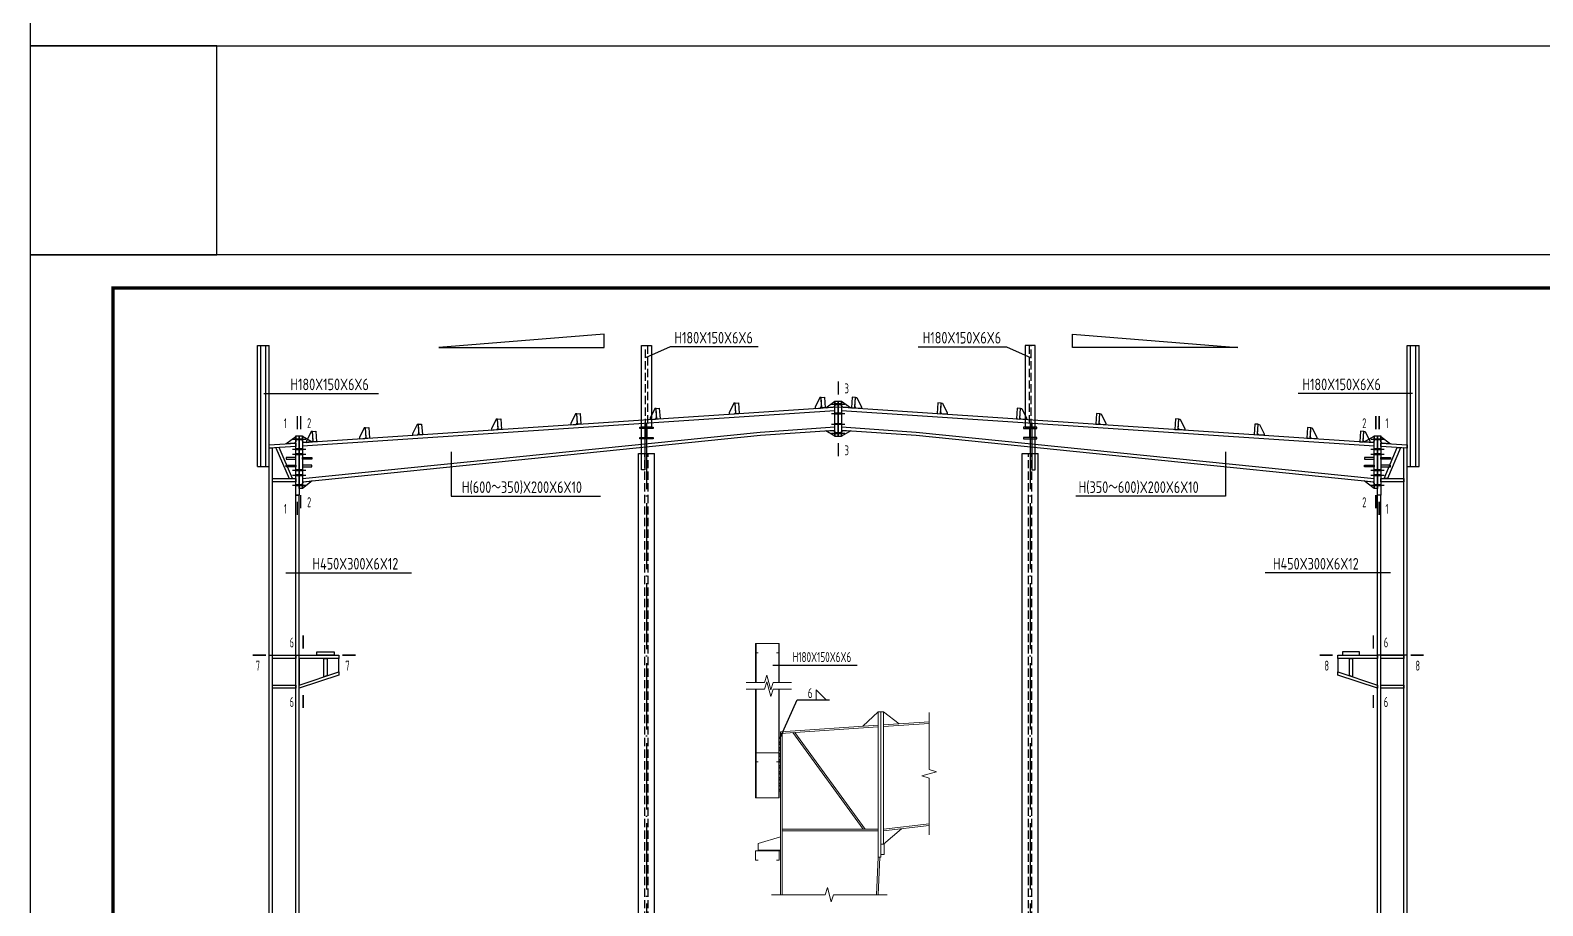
# Model space of a CAD drawing. Extents: x 9834882 to 10005569, y 1691670 to 2510806.
# Drawn here: x 9894119 to 9939842, y 1713992 to 1740457 of the extents above; entities that cross this region are included whole.
import ezdxf

# ---------------------------------------------------------------- set-up
doc = ezdxf.new("R2010")
doc.units = 0
doc.header["$LTSCALE"] = 1000
doc.header["$MEASUREMENT"] = 0
doc.linetypes.add('DASH', pattern=[0.35, 0.25, -0.1])
doc.linetypes.add('DOTE', pattern=[2.42, 2, -0.2, 0.02, -0.2])
doc.layers.get('0').update_dxf_attribs({"linetype": 'CONTINUOUS'})
for name, color, linetype in [('10', 7, 'CONTINUOUS'), ('114', 2, 'CONTINUOUS'), ('12', 142, 'CONTINUOUS'), ('14', 142, 'CONTINUOUS'), ('DOTE', 8, 'DOTE'), ('PUB_TITLE', 4, 'CONTINUOUS'), ('TEXT', 7, 'CONTINUOUS'), ('THIN', 7, 'CONTINUOUS'), ('WELD', 7, 'CONTINUOUS'), ('柱子', 142, 'CONTINUOUS'), ('标注文字', 3, 'CONTINUOUS'), ('钢结构', 3, 'CONTINUOUS')]:
    doc.layers.add(name, color=color, linetype=linetype)
doc.styles.get("Standard").update_dxf_attribs({"font": 'atssdeng.shx', "bigfont": 'atssdchn.shx'})
doc.styles.add('TSSD_Label', font='Tssdeng.shx', dxfattribs={"width": 0.7, "bigfont": 'hztxt.shx'})
doc.styles.add('TSSD_REIN', font='atssdeng.shx', dxfattribs={"width": 0.7, "bigfont": 'atssdchn.shx'})
doc.dimstyles.new('TSSD_LEADER_STYLE_200.0', dxfattribs={"dimtxt": 0.18, "dimasz": 200, "dimexe": 0.18, "dimexo": 0.0625, "dimgap": 0.09, "dimtad": 0, "dimtih": 1, "dimtoh": 1, "dimdec": 4, "dimzin": 0, "dimdsep": 46, "dimtxsty": 'Standard', "dimcen": 0.09, "dimadec": 0, "dimazin": 0, "dimtfac": 1, "dimtdec": 4, "dimtofl": 0, "dimtmove": 0, "dimatfit": 3, "dimfxl": 1, "dimtolj": 1, "dimtzin": 0, "dimarcsym": 0})

# ---------------------------------------------------------------- blocks, each defined once
blk = doc.blocks.new('A$C751245C4')
at = {"layer": '钢结构', "lineweight": 15}
for p, q in [((190, 176), (20, 126)), ((20, 76), (20, 126)), ((190, 76), (190, 176)), ((20, 76), (190, 76)), ((20, 70), (20, 76)), ((20, 70), (190, 70)), ((190, 70), (190, 76))]:
    blk.add_line(p, q, dxfattribs=at)
blk.add_lwpolyline([(20, 0), (3, 0, -0.414214), (0, 3), (0, 67, -0.414214), (3, 70), (177, 70, -0.414214), (180, 67), (180, 3, -0.414214), (177, 0), (160, 0)], format="xyb", dxfattribs=at)
blk = doc.blocks.new('_WELD004')
at = {"color": 0, "linetype": 'ByBlock', "lineweight": 15}
for p, q in [((0, 1), (1, 0)), ((0, 0), (0, 1))]:
    blk.add_line(p, q, dxfattribs=at)

msp = doc.modelspace()

# ---------------------------------------------------------------- hatches: boundary and pattern name
at = {"layer": '钢结构', "lineweight": 15}
h = msp.add_hatch(dxfattribs=at)
h.set_pattern_fill('STEEL', color=256, scale=40, style=0)
h.set_pattern_definition([(45, (6828418.23, 1121636.13), (-89.802561, 89.802561), []), (45, (6828418.23, 1121699.63), (-89.802561, 89.802561), [])])
h.paths.add_polyline_path([(9916762.6, 1717450.9), (9916802.6, 1717450.9), (9916802.6, 1719050.9), (9916762.6, 1719050.9)])

# ---------------------------------------------------------------- linework, layer by layer
at = {"layer": '10', "color": 6, "elevation": -193.1}
for points in [[(9906466, 1730869.1), (9911466, 1730869.1), (9911466, 1731269.1)], [(9930623.7, 1730869.1), (9925623.7, 1730869.1), (9925623.7, 1731269.1)]]:
    msp.add_lwpolyline(points, close=True, dxfattribs=at)
at = {"layer": '10', "const_width": 45}
for points in [[(9918544.8, 1729845.8), (9918544.8, 1729445.8)], [(9902194.9, 1728793.2), (9902194.9, 1728393.2)], [(9902294.9, 1728793.2), (9902294.9, 1728393.2)], [(9934794.9, 1728793.2), (9934794.9, 1728393.2)], [(9934894.9, 1728793.2), (9934894.9, 1728393.2)], [(9918544.8, 1727575.8), (9918544.8, 1727975.8)], [(9902194.9, 1725805), (9902194.9, 1726205)], [(9902294.9, 1726005), (9902294.9, 1726405)], [(9934794.9, 1726005), (9934794.9, 1726405)], [(9934894.9, 1725805), (9934894.9, 1726205)], [(9902367.6, 1722164.6), (9902367.6, 1721764.6)], [(9934722.3, 1722164.6), (9934722.3, 1721764.6)], [(9900844.9, 1721564.6), (9901244.9, 1721564.6)], [(9903952.2, 1721564.6), (9903552.2, 1721564.6)], [(9933093.4, 1721564.6), (9933493.4, 1721564.6)], [(9936244.9, 1721564.6), (9935844.9, 1721564.6)], [(9902367.6, 1719964.6), (9902367.6, 1720364.6)], [(9934722.3, 1719964.6), (9934722.3, 1720364.6)]]:
    msp.add_lwpolyline(points, dxfattribs=at)
at = {"layer": '114'}
for p, q in [((9918344.8, 1729155.8), (9918744.8, 1729155.8)), ((9918344.8, 1728875.6), (9918744.8, 1728875.6)), ((9918344.8, 1728554.5), (9918744.8, 1728554.5)), ((9902044.9, 1728091.2), (9902444.9, 1728091.2)), ((9918344.8, 1728274.2), (9918744.8, 1728274.2)), ((9934644.9, 1728091.2), (9935044.9, 1728091.2)), ((9902044.9, 1727791), (9902444.9, 1727791)), ((9902044.9, 1727641), (9902444.9, 1727641)), ((9934644.9, 1727791), (9935044.9, 1727791)), ((9934644.9, 1727641), (9935044.9, 1727641)), ((9902044.9, 1727155.5), (9902444.9, 1727155.5)), ((9902044.9, 1727005.5), (9902444.9, 1727005.5)), ((9934644.9, 1727155.5), (9935044.9, 1727155.5)), ((9934644.9, 1727005.5), (9935044.9, 1727005.5)), ((9902044.9, 1726705), (9902444.9, 1726705)), ((9934644.9, 1726705), (9935044.9, 1726705))]:
    msp.add_line(p, q, dxfattribs=at)
at = {"layer": '114', "color": 1, "const_width": 70}
for points in [[(9918444.8, 1729155.8), (9918644.8, 1729155.8)], [(9918444.8, 1728875.6), (9918644.8, 1728875.6)], [(9918444.8, 1728554.5), (9918644.8, 1728554.5)], [(9902144.9, 1728091.2), (9902344.9, 1728091.2)], [(9918444.8, 1728274.2), (9918644.8, 1728274.2)], [(9934744.9, 1728091.2), (9934944.9, 1728091.2)], [(9902144.9, 1727791), (9902344.9, 1727791)], [(9902144.9, 1727641), (9902344.9, 1727641)], [(9934744.9, 1727791), (9934944.9, 1727791)], [(9934744.9, 1727641), (9934944.9, 1727641)], [(9902144.9, 1727155.5), (9902344.9, 1727155.5)], [(9902144.9, 1727005.5), (9902344.9, 1727005.5)], [(9934744.9, 1727155.5), (9934944.9, 1727155.5)], [(9934744.9, 1727005.5), (9934944.9, 1727005.5)], [(9902144.9, 1726705), (9902344.9, 1726705)], [(9934744.9, 1726705), (9934944.9, 1726705)]]:
    msp.add_lwpolyline(points, dxfattribs=at)
at = {"layer": '12'}
for points in [[(9917843.6, 1729065.9), (9917846.3, 1729026), (9918005.9, 1729036.6), (9918043.2, 1729079.2), (9918024.6, 1729358.6), (9917984.7, 1729355.9), (9917843.6, 1729065.9)], [(9918024.6, 1729358.6), (9918124.3, 1729365.2)], [(9918045.8, 1729039.3), (9918024.6, 1729358.6)], [(9918124.3, 1729365.2), (9918145.6, 1729045.9)], [(9918965.1, 1729365.2), (9918943.9, 1729045.9)], [(9919064.9, 1729358.6), (9918965.1, 1729365.2)], [(9919043.6, 1729039.3), (9919064.9, 1729358.6)], [(9919245.9, 1729065.9), (9919243.2, 1729026), (9919083.6, 1729036.6), (9919046.3, 1729079.2), (9919064.9, 1729358.6), (9919104.8, 1729355.9), (9919245.9, 1729065.9)], [(9910459.8, 1728572.3), (9910462.5, 1728532.4), (9910622.1, 1728543), (9910659.4, 1728585.6), (9910640.7, 1728865), (9910600.8, 1728862.3), (9910459.8, 1728572.3)], [(9910640.7, 1728865), (9910740.5, 1728871.6)], [(9910662, 1728545.7), (9910640.7, 1728865)], [(9910740.5, 1728871.6), (9910761.8, 1728552.3)], [(9912854.5, 1728731.9), (9912857.2, 1728692), (9913016.8, 1728702.7), (9913054, 1728745.3), (9913035.4, 1729024.6), (9912995.5, 1729022), (9912854.5, 1728731.9)], [(9913035.4, 1729024.6), (9913135.2, 1729031.3)], [(9913056.7, 1728705.3), (9913035.4, 1729024.6)], [(9913135.2, 1729031.3), (9913156.5, 1728712)], [(9915249.2, 1728891.6), (9915251.8, 1728851.7), (9915411.5, 1728862.3), (9915448.7, 1728904.9), (9915430.1, 1729184.3), (9915390.2, 1729181.6), (9915249.2, 1728891.6)], [(9915430.1, 1729184.3), (9915529.9, 1729190.9)], [(9915451.4, 1728865), (9915430.1, 1729184.3)], [(9915551.2, 1728871.6), (9915451.4, 1728865)], [(9915529.9, 1729190.9), (9915551.2, 1728871.6)], [(9918145.6, 1729045.9), (9918045.8, 1729039.3)], [(9918943.9, 1729045.9), (9919043.6, 1729039.3)], [(9921559.8, 1729190.9), (9921538.5, 1728871.6)], [(9921538.5, 1728871.6), (9921638.3, 1728865)], [(9921659.6, 1729184.3), (9921559.8, 1729190.9)], [(9921638.3, 1728865), (9921659.6, 1729184.3)], [(9921840.5, 1728891.6), (9921837.9, 1728851.7), (9921678.2, 1728862.3), (9921641, 1728904.9), (9921659.6, 1729184.3), (9921699.5, 1729181.6), (9921840.5, 1728891.6)], [(9923954.5, 1729031.3), (9923933.2, 1728712)], [(9924054.3, 1729024.6), (9923954.5, 1729031.3)], [(9924033, 1728705.3), (9924054.3, 1729024.6)], [(9924235.2, 1728731.9), (9924232.5, 1728692), (9924072.9, 1728702.7), (9924035.7, 1728745.3), (9924054.3, 1729024.6), (9924094.2, 1729022), (9924235.2, 1728731.9)], [(9926349.2, 1728871.6), (9926327.9, 1728552.3)], [(9926449, 1728865), (9926349.2, 1728871.6)], [(9926427.7, 1728545.7), (9926449, 1728865)], [(9926629.9, 1728572.3), (9926627.2, 1728532.4), (9926467.6, 1728543), (9926430.3, 1728585.6), (9926449, 1728865), (9926488.9, 1728862.3), (9926629.9, 1728572.3)], [(9902653.5, 1728332.5), (9902753.2, 1728339.2)], [(9902753.2, 1728339.2), (9902774.5, 1728019.9)], [(9904074, 1728146.6), (9904076.6, 1728106.7), (9904236.3, 1728117.3), (9904273.5, 1728159.9), (9904254.9, 1728439.3), (9904215, 1728436.6), (9904074, 1728146.6)], [(9904254.9, 1728439.3), (9904354.7, 1728445.9)], [(9904276.2, 1728120), (9904254.9, 1728439.3)], [(9904354.7, 1728445.9), (9904376, 1728126.6)], [(9905670.4, 1728253), (9905673.1, 1728213.1), (9905832.7, 1728223.7), (9905870, 1728266.3), (9905851.4, 1728545.7), (9905811.5, 1728543), (9905670.4, 1728253)], [(9905851.4, 1728545.7), (9905951.1, 1728552.3)], [(9905872.7, 1728226.4), (9905851.4, 1728545.7)], [(9905951.1, 1728552.3), (9905972.4, 1728233)], [(9908065.1, 1728412.6), (9908067.8, 1728372.7), (9908227.4, 1728383.4), (9908264.7, 1728425.9), (9908246.1, 1728705.3), (9908206.1, 1728702.7), (9908065.1, 1728412.6)], [(9908246.1, 1728705.3), (9908345.8, 1728712)], [(9908267.3, 1728386), (9908246.1, 1728705.3)], [(9908367.1, 1728392.7), (9908267.3, 1728386)], [(9908345.8, 1728712), (9908367.1, 1728392.7)], [(9910761.8, 1728552.3), (9910662, 1728545.7)], [(9913156.5, 1728712), (9913056.7, 1728705.3)], [(9923933.2, 1728712), (9924033, 1728705.3)], [(9926327.9, 1728552.3), (9926427.7, 1728545.7)], [(9928743.9, 1728712), (9928722.6, 1728392.7)], [(9928722.6, 1728392.7), (9928822.4, 1728386)], [(9928843.6, 1728705.3), (9928743.9, 1728712)], [(9928822.4, 1728386), (9928843.6, 1728705.3)], [(9929024.6, 1728412.6), (9929021.9, 1728372.7), (9928862.3, 1728383.4), (9928825, 1728425.9), (9928843.6, 1728705.3), (9928883.6, 1728702.7), (9929024.6, 1728412.6)], [(9931138.6, 1728552.3), (9931117.3, 1728233)], [(9931238.3, 1728545.7), (9931138.6, 1728552.3)], [(9931217, 1728226.4), (9931238.3, 1728545.7)], [(9931419.3, 1728253), (9931416.6, 1728213.1), (9931257, 1728223.7), (9931219.7, 1728266.3), (9931238.3, 1728545.7), (9931278.2, 1728543), (9931419.3, 1728253)], [(9932735, 1728445.9), (9932713.7, 1728126.6)], [(9932834.8, 1728439.3), (9932735, 1728445.9)], [(9932813.5, 1728120), (9932834.8, 1728439.3)], [(9933015.7, 1728146.6), (9933013.1, 1728106.7), (9932853.4, 1728117.3), (9932816.2, 1728159.9), (9932834.8, 1728439.3), (9932874.7, 1728436.6), (9933015.7, 1728146.6)], [(9934336.5, 1728339.1), (9934315.2, 1728019.9)], [(9934436.2, 1728332.5), (9934336.5, 1728339.1)], [(9902472.5, 1728039.8), (9902475.2, 1727999.9), (9902634.8, 1728010.6), (9902672.1, 1728053.1), (9902653.5, 1728332.5), (9902613.6, 1728329.8), (9902472.5, 1728039.8)], [(9902674.8, 1728013.2), (9902653.5, 1728332.5)], [(9902774.5, 1728019.9), (9902674.8, 1728013.2)], [(9904376, 1728126.6), (9904276.2, 1728120)], [(9905972.4, 1728233), (9905872.7, 1728226.4)], [(9931117.3, 1728233), (9931217, 1728226.4)], [(9932713.7, 1728126.6), (9932813.5, 1728120)], [(9934315.2, 1728019.9), (9934415, 1728013.2)], [(9934415, 1728013.2), (9934436.2, 1728332.5)], [(9934617.2, 1728039.8), (9934614.5, 1727999.9), (9934454.9, 1728010.5), (9934417.6, 1728053.1), (9934436.2, 1728332.5), (9934476.1, 1728329.8), (9934617.2, 1728039.8)]]:
    msp.add_lwpolyline(points, dxfattribs=at)
at = {"layer": '14'}
for points in [[(9918165.5, 1729047), (9918444.8, 1729245.8)], [(9918404.9, 1729063.1), (9918165.5, 1729047)], [(9918444.8, 1729105.8), (9918404.9, 1729063.1)], [(9918444.8, 1728175.8), (9918444.8, 1729245.8)], [(9918444.8, 1729245.8), (9918544.8, 1729245.8)], [(9918444.8, 1729245.8), (9918444.8, 1729105.8)], [(9918544.8, 1728175.8), (9918544.8, 1729245.8)], [(9918544.8, 1729245.8), (9918644.8, 1729245.8)], [(9918544.8, 1729245.8), (9918544.8, 1728175.8)], [(9918644.8, 1729245.8), (9918644.8, 1728175.8)], [(9918644.8, 1729105.8), (9918644.8, 1729245.8)], [(9918644.8, 1729245.8), (9918924.2, 1729047)], [(9918684.7, 1729063.1), (9918644.8, 1729105.8)], [(9918924.2, 1729047), (9918684.7, 1729063.1)], [(9918165.5, 1728345.5), (9918404.9, 1728361.6)], [(9918444.8, 1728184.2), (9918165.5, 1728345.5)], [(9918404.9, 1728361.6), (9918444.8, 1728324.2)], [(9918644.8, 1728324.3), (9918684.7, 1728361.6)], [(9918924.2, 1728345.5), (9918644.8, 1728184.3)], [(9918684.7, 1728361.6), (9918924.2, 1728345.5)], [(9901344.9, 1727924.5), (9902144.9, 1727977.9)], [(9901344.9, 1727824.3), (9901344.9, 1727924.5)], [(9902144.9, 1727877.7), (9901344.9, 1727824.3)], [(9901845.5, 1727957.9), (9902144.9, 1728177.9)], [(9902104.9, 1727975.2), (9901845.5, 1727957.9)], [(9902144.9, 1728017.9), (9902104.9, 1727975.2)], [(9902144.9, 1726405), (9902144.9, 1728193.2)], [(9902144.9, 1728193.2), (9902244.9, 1728193.2)], [(9902144.9, 1728177.9), (9902144.9, 1728017.9)], [(9902144.9, 1727977.9), (9902144.9, 1727877.7)], [(9902244.9, 1728193.2), (9902244.9, 1726405)], [(9902244.9, 1726605), (9902244.9, 1728193.2)], [(9902244.9, 1728193.2), (9902344.9, 1728193.2)], [(9902344.9, 1728193.2), (9902344.9, 1726605)], [(9902344.9, 1728031.2), (9902344.9, 1728191.2)], [(9902344.9, 1728191.2), (9902644.2, 1728011.2)], [(9902384.8, 1727993.9), (9902344.9, 1728031.2)], [(9902644.2, 1728011.2), (9902384.8, 1727993.9)], [(9918444.8, 1728324.2), (9918444.8, 1728184.2)], [(9918544.8, 1728175.8), (9918444.8, 1728175.8)], [(9918644.8, 1728175.8), (9918544.8, 1728175.8)], [(9918644.8, 1728184.3), (9918644.8, 1728324.3)], [(9934445.5, 1728011.2), (9934744.9, 1728191.2)], [(9934704.9, 1727993.9), (9934445.5, 1728011.2)], [(9934744.9, 1728031.2), (9934704.9, 1727993.9)], [(9934744.9, 1726605), (9934744.9, 1728193.2)], [(9934744.9, 1728193.2), (9934844.9, 1728193.2)], [(9934744.9, 1728191.2), (9934744.9, 1728031.2)], [(9934844.9, 1726405), (9934844.9, 1728193.2)], [(9934844.9, 1728193.2), (9934944.9, 1728193.2)], [(9934844.9, 1728193.2), (9934844.9, 1726605)], [(9934944.9, 1728193.2), (9934944.9, 1726405)], [(9934944.9, 1728017.9), (9934944.9, 1728177.9)], [(9934944.9, 1728177.9), (9935244.2, 1727957.9)], [(9934984.8, 1727975.2), (9934944.9, 1728017.9)], [(9934944.9, 1727977.9), (9935744.8, 1727924.5)], [(9934944.9, 1727877.7), (9934944.9, 1727977.9)], [(9935744.8, 1727824.3), (9934944.9, 1727877.7)], [(9935244.2, 1727957.9), (9934984.8, 1727975.2)], [(9935744.8, 1727924.5), (9935744.8, 1727824.3)], [(9901644.4, 1727844.3), (9901544.6, 1727837.6)], [(9901544.6, 1727837.6), (9901944.9, 1726905.3)], [(9902044.9, 1726905.3), (9901644.4, 1727844.3)], [(9902144.9, 1727541), (9901854.9, 1727541)], [(9901854.9, 1727541), (9901854.9, 1727491)], [(9901854.9, 1727491), (9902144.9, 1727491)], [(9902144.9, 1727491), (9902144.9, 1727541)], [(9902344.9, 1727541), (9902634.9, 1727541)], [(9902344.9, 1727491), (9902344.9, 1727541)], [(9902634.9, 1727491), (9902344.9, 1727491)], [(9902634.9, 1727541), (9902634.9, 1727491)], [(9934744.9, 1727541), (9934454.9, 1727541)], [(9934454.9, 1727541), (9934454.9, 1727491)], [(9934454.9, 1727491), (9934744.9, 1727491)], [(9934744.9, 1727491), (9934744.9, 1727541)], [(9934944.9, 1727541), (9935234.9, 1727541)], [(9934944.9, 1727491), (9934944.9, 1727541)], [(9935234.9, 1727491), (9934944.9, 1727491)], [(9935044.9, 1726905.3), (9935445.3, 1727844.3)], [(9935545.1, 1727837.6), (9935144.9, 1726905.3)], [(9935234.9, 1727541), (9935234.9, 1727491)], [(9935445.3, 1727844.3), (9935545.1, 1727837.6)], [(9901854.9, 1727255.5), (9901854.9, 1727305.5)], [(9901854.9, 1727305.5), (9902144.9, 1727305.5)], [(9902144.9, 1727255.5), (9901854.9, 1727255.5)], [(9902144.9, 1727305.5), (9902144.9, 1727255.5)], [(9902634.9, 1727305.5), (9902344.9, 1727305.5)], [(9902344.9, 1727305.5), (9902344.9, 1727255.5)], [(9902344.9, 1727255.5), (9902634.9, 1727255.5)], [(9902634.9, 1727255.5), (9902634.9, 1727305.5)], [(9934454.9, 1727255.5), (9934454.9, 1727305.5)], [(9934454.9, 1727305.5), (9934744.9, 1727305.5)], [(9934744.9, 1727255.5), (9934454.9, 1727255.5)], [(9934744.9, 1727305.5), (9934744.9, 1727255.5)], [(9935234.9, 1727305.5), (9934944.9, 1727305.5)], [(9934944.9, 1727305.5), (9934944.9, 1727255.5)], [(9934944.9, 1727255.5), (9935234.9, 1727255.5)], [(9935234.9, 1727255.5), (9935234.9, 1727305.5)], [(9901444.9, 1726905.3), (9902144.9, 1726905.3)], [(9901444.9, 1726805.3), (9901444.9, 1726905.3)], [(9902144.9, 1726805.3), (9901444.9, 1726805.3)], [(9901944.9, 1726905.3), (9902044.9, 1726905.3)], [(9902144.9, 1726905.3), (9902144.9, 1726805.3)], [(9902344.9, 1726605), (9902244.9, 1726605)], [(9902643.3, 1726835.4), (9902344.9, 1726605)], [(9902344.9, 1726765), (9902384.6, 1726809.1)], [(9902344.9, 1726605), (9902344.9, 1726765)], [(9902384.6, 1726809.1), (9902643.3, 1726835.4)], [(9934744.9, 1726605), (9934446.4, 1726835.4)], [(9934446.4, 1726835.4), (9934705.1, 1726809.1)], [(9934705.1, 1726809.1), (9934744.9, 1726765)], [(9934744.9, 1726765), (9934744.9, 1726605)], [(9934844.9, 1726605), (9934744.9, 1726605)], [(9934944.9, 1726905.3), (9935644.8, 1726905.3)], [(9934944.9, 1726805.3), (9934944.9, 1726905.3)], [(9935644.8, 1726805.3), (9934944.9, 1726805.3)], [(9935144.9, 1726905.3), (9935044.9, 1726905.3)], [(9935644.8, 1726905.3), (9935644.8, 1726805.3)], [(9902244.9, 1726405), (9902144.9, 1726405)], [(9934944.9, 1726405), (9934844.9, 1726405)], [(9901444.9, 1721564.6), (9902144.9, 1721564.6)], [(9901444.9, 1721464.6), (9901444.9, 1721564.6)], [(9902144.9, 1721564.6), (9902144.9, 1721464.6)], [(9902244.9, 1721564.6), (9903444.9, 1721564.6)], [(9902244.9, 1721464.6), (9902244.9, 1721564.6)], [(9902784.9, 1721664.6), (9903304.9, 1721664.6)], [(9902784.9, 1721564.6), (9902784.9, 1721664.6)], [(9903304.9, 1721564.6), (9902784.9, 1721564.6)], [(9903304.9, 1721664.6), (9903304.9, 1721564.6)], [(9903444.9, 1721564.6), (9903444.9, 1721464.6)], [(9933644.9, 1721564.6), (9934844.9, 1721564.6)], [(9933644.9, 1721464.6), (9933644.9, 1721564.6)], [(9934304.9, 1721664.6), (9933784.9, 1721664.6)], [(9933784.9, 1721664.6), (9933784.9, 1721564.6)], [(9933784.9, 1721564.6), (9934304.9, 1721564.6)], [(9934304.9, 1721564.6), (9934304.9, 1721664.6)], [(9934844.9, 1721564.6), (9934844.9, 1721464.6)], [(9934944.9, 1721564.6), (9935644.9, 1721564.6)], [(9934944.9, 1721464.6), (9934944.9, 1721564.6)], [(9935644.9, 1721564.6), (9935644.9, 1721464.6)], [(9902144.9, 1721464.6), (9901444.9, 1721464.6)], [(9903444.9, 1721464.6), (9902244.9, 1721464.6)], [(9902244.9, 1721464.6), (9902244.9, 1720664.6)], [(9903444.9, 1721464.6), (9902244.9, 1721464.6)], [(9902244.9, 1720664.6), (9903444.9, 1721064.6)], [(9902244.9, 1720664.6), (9903444.9, 1721064.6)], [(9902994.9, 1720914.6), (9902994.9, 1721464.6)], [(9902994.9, 1721464.6), (9903094.9, 1721464.6)], [(9903094.9, 1721464.6), (9903094.9, 1720947.9)], [(9903444.9, 1721064.6), (9903444.9, 1721464.6)], [(9903444.9, 1721064.6), (9903444.9, 1720964.6)], [(9934844.9, 1721464.6), (9933644.9, 1721464.6)], [(9933644.9, 1721464.6), (9933644.9, 1721064.6)], [(9934844.9, 1721464.6), (9933644.9, 1721464.6)], [(9933644.9, 1721064.6), (9934844.9, 1720664.6)], [(9933644.9, 1721064.6), (9934844.9, 1720664.6)], [(9933644.9, 1720964.6), (9933644.9, 1721064.6)], [(9933994.9, 1720947.9), (9933994.9, 1721464.6)], [(9933994.9, 1721464.6), (9934094.9, 1721464.6)], [(9934094.9, 1721464.6), (9934094.9, 1720914.6)], [(9934844.9, 1720664.6), (9934844.9, 1721464.6)], [(9935644.9, 1721464.6), (9934944.9, 1721464.6)], [(9901444.9, 1720664.6), (9902144.9, 1720664.6)], [(9901444.9, 1720564.6), (9901444.9, 1720664.6)], [(9902144.9, 1720564.6), (9901444.9, 1720564.6)], [(9902144.9, 1720664.6), (9902144.9, 1720564.6)], [(9903444.9, 1720964.6), (9902244.9, 1720564.6)], [(9902244.9, 1720564.6), (9902244.9, 1720664.6)], [(9903094.9, 1720947.9), (9902994.9, 1720914.6)], [(9934844.9, 1720564.6), (9933644.9, 1720964.6)], [(9934094.9, 1720914.6), (9933994.9, 1720947.9)], [(9934844.9, 1720664.6), (9934844.9, 1720564.6)], [(9934944.9, 1720664.6), (9935644.9, 1720664.6)], [(9934944.9, 1720564.6), (9934944.9, 1720664.6)], [(9935644.9, 1720564.6), (9934944.9, 1720564.6)], [(9935644.9, 1720664.6), (9935644.9, 1720564.6)]]:
    msp.add_lwpolyline(points, dxfattribs=at)
at = {"layer": 'DOTE'}
for points in [[(9912745.2, 1728584.4), (9912744.9, 1702159.6)], [(9924344.5, 1728584.4), (9924344.9, 1702159.6)]]:
    msp.add_lwpolyline(points, dxfattribs=at)
at = {"layer": 'PUB_TITLE'}
for points in [[(9894118.6, 1739982.3), (9968418.6, 1739982.3), (9968418.6, 1781982.3), (9894118.6, 1781982.3)], [(9894118.6, 1691669.9), (9968418.6, 1691669.9), (9968418.6, 1733669.9), (9894118.6, 1733669.9)]]:
    msp.add_lwpolyline(points, close=True, dxfattribs=at)
at = {"layer": 'PUB_TITLE', "color": 1}
msp.add_lwpolyline([(9894118.6, 1733669.9), (9899762.1, 1733669.9), (9899762.1, 1739982.3), (9894118.6, 1739982.3)], close=True, dxfattribs=at)
at = {"layer": 'PUB_TITLE', "const_width": 100}
msp.add_lwpolyline([(9896618.6, 1692669.9), (9967418.6, 1692669.9), (9967418.6, 1732669.9), (9896618.6, 1732669.9)], close=True, dxfattribs=at)
at = {"layer": 'TEXT'}
msp.add_line((9916565.5, 1721260.8, 200), (9919120.2, 1721260.8, 200), dxfattribs=at)
at = {"layer": 'THIN', "lineweight": 15}
for points in [[(9915762.6, 1720737.6), (9916316.7, 1720737.6), (9916386.7, 1720957.6), (9916506.7, 1720517.6), (9916576.7, 1720737.6), (9917130.8, 1720737.6)], [(9915762.6, 1720537.6), (9916316.7, 1720537.6), (9916386.7, 1720757.6), (9916506.7, 1720317.6), (9916576.7, 1720537.6), (9917130.8, 1720537.6)], [(9921295.7, 1719830.4), (9921295.7, 1718113.2), (9921515.7, 1718043.2), (9921075.7, 1717923.2), (9921295.7, 1717853.2), (9921295.7, 1716136)], [(9916522.6, 1714326), (9918145, 1714326), (9918215, 1714546), (9918335, 1714106), (9918405, 1714326), (9920027.3, 1714326)]]:
    msp.add_lwpolyline(points, dxfattribs=at)
at = {"layer": 'WELD'}
msp.add_line((9917301.4, 1720218.8), (9918279.8, 1720218.8), dxfattribs=at)
at = {"layer": '柱子'}
for p, q in [((9912504.9, 1703064.6, -200), (9912506.4, 1727666.4, -200)), ((9912506.4, 1727666.4, -200), (9912986.4, 1727666.4, -200)), ((9912984.9, 1703064.6, -200), (9912986.4, 1727666.4, -200)), ((9924104.9, 1703064.6, -200), (9924103.3, 1727666.4, -200)), ((9924103.3, 1727666.4, -200), (9924583.3, 1727666.4, -200)), ((9924584.9, 1703064.6, -200), (9924583.3, 1727666.4, -200))]:
    msp.add_line(p, q, dxfattribs=at)
at = {"layer": '柱子', "linetype": 'DASH'}
for p, q in [((9912694.9, 1703064.6, -200), (9912696.4, 1727666.4, -200)), ((9912794.9, 1703064.6, -200), (9912796.4, 1727666.4, -200)), ((9924294.9, 1703064.6, -200), (9924293.3, 1727666.4, -200)), ((9924394.9, 1703064.6, -200), (9924393.3, 1727666.4, -200))]:
    msp.add_line(p, q, dxfattribs=at)
at = {"layer": '柱子'}
for points in [[(9900984.9, 1727274.4), (9900984.9, 1730924.5)], [(9900984.9, 1730924.5), (9901084.9, 1730924.5)], [(9900984.9, 1730924.5), (9901344.9, 1730924.5)], [(9901084.9, 1727274.4), (9901084.9, 1730924.5)], [(9901244.9, 1727274.4), (9901244.9, 1730924.5)], [(9901244.9, 1730924.5), (9901344.9, 1730924.5)], [(9901344.9, 1727274.4), (9901344.9, 1730924.5)], [(9912895.5, 1730924.5), (9912895.3, 1728456.4), (9912595.3, 1728456.4), (9912595.5, 1730924.5), (9912895.5, 1730924.5), (9912895.5, 1730924.5), (9912895.5, 1730924.5)], [(9924194.2, 1730924.5), (9924194.4, 1728456.4), (9924494.4, 1728456.4), (9924494.2, 1730924.5), (9924194.2, 1730924.5), (9924194.2, 1730924.5), (9924194.2, 1730924.5)], [(9935744.9, 1727274.4), (9935744.9, 1730924.5)], [(9935744.9, 1730924.5), (9935844.9, 1730924.5)], [(9935744.9, 1730924.5), (9936104.9, 1730924.5)], [(9935844.9, 1727274.4), (9935844.9, 1730924.5)], [(9936004.9, 1727274.4), (9936004.9, 1730924.5)], [(9936004.9, 1730924.5), (9936104.9, 1730924.5)], [(9936104.9, 1727274.4), (9936104.9, 1730924.5)], [(9902344.9, 1727991.2), (9916144.9, 1728911.2)], [(9902344.9, 1727891), (9916151.5, 1728811.4)], [(9916144.9, 1728911.2), (9918544.8, 1729072.5), (9920944.8, 1728911.2)], [(9916151.5, 1728811.4), (9918444.8, 1728965.6)], [(9918644.8, 1728965.6), (9920938.2, 1728811.4)], [(9920938.2, 1728811.4), (9934744.9, 1727891)], [(9920944.8, 1728911.2), (9934744.9, 1727991.2)], [(9916184.9, 1728312.6), (9918444.8, 1728464.5)], [(9916191.6, 1728212.8), (9918444.8, 1728364.2)], [(9918644.8, 1728464.5), (9920904.8, 1728312.5)], [(9918644.8, 1728364.3), (9920898.1, 1728212.8)], [(9902344.9, 1726905.5), (9916184.9, 1728312.6)], [(9902344.9, 1726805), (9916191.6, 1728212.8)], [(9920898.1, 1728212.8), (9934744.9, 1726805)], [(9920904.8, 1728312.6), (9934744.9, 1726905.5)], [(9901344.9, 1727824.3), (9901444.9, 1727831)], [(9901344.9, 1721564.6), (9901344.9, 1727824.3)], [(9901444.9, 1721564.6), (9901444.9, 1727831)], [(9935644.8, 1721564.6), (9935644.8, 1727831)], [(9935744.8, 1727824.3), (9935644.8, 1727831)], [(9935744.9, 1721564.6), (9935744.8, 1727824.3)], [(9900984.9, 1727274.4), (9901344.9, 1727274.4)], [(9935744.9, 1727274.4), (9936104.9, 1727274.4)], [(9902144.9, 1721564.6), (9902144.9, 1726405)], [(9902144.9, 1726405), (9902244.9, 1726405)], [(9902244.9, 1721564.6), (9902244.9, 1726405)], [(9934844.9, 1721564.6), (9934844.9, 1726405)], [(9934944.9, 1726405), (9934844.9, 1726405)], [(9934944.9, 1721564.6), (9934944.9, 1726405)], [(9901344.9, 1703064.6), (9901344.9, 1721564.6)], [(9901344.9, 1721564.6), (9901444.9, 1721564.6)], [(9901444.9, 1703064.6), (9901444.9, 1721564.6)], [(9901444.9, 1721564.6), (9902144.9, 1721564.6)], [(9902144.9, 1703064.6), (9902144.9, 1721564.6)], [(9902144.9, 1721564.6), (9902244.9, 1721564.6)], [(9902244.9, 1703064.6), (9902244.9, 1721564.6)], [(9934844.9, 1703064.6), (9934844.9, 1721564.6)], [(9934944.9, 1721564.6), (9934844.9, 1721564.6)], [(9934944.9, 1703064.6), (9934944.9, 1721564.6)], [(9935644.9, 1721564.6), (9934944.9, 1721564.6)], [(9935644.9, 1703064.6), (9935644.9, 1721564.6)], [(9935744.9, 1721564.6), (9935644.9, 1721564.6)], [(9935744.9, 1703064.6), (9935744.9, 1721564.6)]]:
    msp.add_lwpolyline(points, dxfattribs=at)
at = {"layer": '柱子', "linetype": 'DASH'}
for points in [[(9912775.5, 1730924.5), (9912775.2, 1728456.4), (9912715.2, 1728456.4), (9912715.5, 1730924.5)], [(9924314.2, 1730924.5), (9924314.5, 1728456.4), (9924374.5, 1728456.4), (9924374.2, 1730924.5)]]:
    msp.add_lwpolyline(points, close=True, dxfattribs=at)
at = {"layer": '柱子'}
for points in [[(9912545.2, 1728456.4), (9912945.2, 1728456.4), (9912945.2, 1728416.4), (9912761.2, 1728416.4), (9912761.2, 1728146.4), (9912945.2, 1728146.4), (9912945.2, 1728106.4), (9912545.2, 1728106.4), (9912545.2, 1728146.4), (9912729.2, 1728146.4), (9912729.2, 1728416.4), (9912545.2, 1728416.4)], [(9924544.5, 1728456.4), (9924144.5, 1728456.4), (9924144.5, 1728416.4), (9924328.5, 1728416.4), (9924328.5, 1728146.4), (9924144.5, 1728146.4), (9924144.5, 1728106.4), (9924544.5, 1728106.4), (9924544.5, 1728146.4), (9924360.5, 1728146.4), (9924360.5, 1728416.4), (9924544.5, 1728416.4)]]:
    msp.add_lwpolyline(points, close=True, dxfattribs=at)
at = {"layer": '柱子', "elevation": -200}
for points in [[(9912696.4, 1728581.1), (9912696.4, 1727166.5), (9912596.4, 1727166.5), (9912596.4, 1728574.4)], [(9924393.3, 1728581.1), (9924393.3, 1727166.5), (9924493.3, 1727166.5), (9924493.3, 1728574.4)]]:
    msp.add_lwpolyline(points, dxfattribs=at)
at = {"layer": '标注文字', "linetype": 'ByBlock'}
for p, q in [((9913463, 1730888.5), (9912715.5, 1730553.1)), ((9916128.3, 1730888.5), (9913463, 1730888.5)), ((9920961.4, 1730888.5), (9923626.7, 1730888.5)), ((9923626.7, 1730888.5), (9924374.2, 1730553.1))]:
    msp.add_line(p, q, dxfattribs=at)
at = {"layer": '标注文字'}
for p, q in [((9901183.4, 1729477.6, 200), (9904643.5, 1729477.6, 200)), ((9935906.3, 1729477.6, 200), (9932446.2, 1729477.6, 200)), ((9901849.2, 1724055.6, 200), (9905642.5, 1724055.6, 200)), ((9935240.5, 1724055.6, 200), (9931447.2, 1724055.6, 200))]:
    msp.add_line(p, q, dxfattribs=at)
at = {"layer": '标注文字', "elevation": 200}
for points in [[(9906839.9, 1727710.4), (9906839.9, 1726371.2), (9911361.6, 1726371.2)], [(9930249.8, 1727710.4), (9930249.8, 1726371.2), (9925728.1, 1726371.2)]]:
    msp.add_lwpolyline(points, dxfattribs=at)
at = {"layer": '钢结构', "lineweight": 15}
for p, q in [((9916042.6, 1720737.6), (9916042.6, 1721919.3)), ((9916058.6, 1720737.6), (9916058.6, 1721919.3)), ((9916746.6, 1720737.6), (9916746.6, 1721919.3)), ((9916762.6, 1720737.6), (9916762.6, 1721919.3)), ((9916042.6, 1717250.9), (9916042.6, 1720537.6)), ((9916058.6, 1717250.9), (9916058.6, 1720537.6)), ((9916746.6, 1717250.9), (9916746.6, 1720537.6)), ((9916762.6, 1717250.9), (9916762.6, 1720537.6)), ((9919754.6, 1719853.9), (9919285.3, 1719416.4)), ((9919754.6, 1719853.9), (9919754.6, 1715457.5)), ((9919754.6, 1719853.9), (9919914.6, 1719853.9)), ((9919834.6, 1719853.9), (9919834.6, 1715457.5)), ((9919914.6, 1719853.9), (9919914.6, 1715857.5)), ((9919914.6, 1719853.9), (9920388.9, 1719489.9)), ((9919754.6, 1719447.7), (9916802.6, 1719250.9)), ((9919754.6, 1719399.5), (9916802.6, 1719202.7)), ((9916802.6, 1714326), (9916802.6, 1719250.9)), ((9916850.6, 1714326), (9916850.6, 1719205.9)), ((9919294.7, 1716305.5), (9917175.6, 1719227.6)), ((9919354, 1716305.5), (9917232.2, 1719231.4)), ((9921295.7, 1719550.4), (9919914.6, 1719458.3)), ((9921295.7, 1719502.3), (9919914.6, 1719410.2)), ((9916762.6, 1717250.9), (9916042.6, 1717250.9)), ((9921295.7, 1716464.3), (9919914.6, 1716305.8)), ((9919754, 1716305.5), (9916850.6, 1716305.5)), ((9919754, 1716257.5), (9916850.6, 1716257.5)), ((9921295.7, 1716416), (9919914.6, 1716257.5)), ((9919914.6, 1715857.5), (9920455.5, 1716319.6)), ((9919914.6, 1715857.5), (9919834.6, 1715857.5)), ((9919834.6, 1715857.5), (9919934.6, 1715857.5)), ((9919934.6, 1715537.5), (9919834.6, 1715537.5)), ((9919934.6, 1715857.5), (9919934.6, 1715537.5)), ((9919699.2, 1714326), (9919754.7, 1715459.8)), ((9919747.3, 1714326), (9919802.6, 1715457.5)), ((9919834.6, 1715457.5), (9919754.6, 1715457.5))]:
    msp.add_line(p, q, dxfattribs=at)
for points in [[(9916122.6, 1721639.3), (9916054.6, 1721639.3, -0.4142136), (9916042.6, 1721651.3), (9916042.6, 1721907.3, -0.4142136), (9916054.6, 1721919.3), (9916750.6, 1721919.3, -0.4142136), (9916762.6, 1721907.3), (9916762.6, 1721651.3, -0.4142136), (9916750.6, 1721639.3), (9916682.6, 1721639.3)], [(9916122.6, 1718337.4), (9916054.6, 1718337.4, -0.4142136), (9916042.6, 1718349.4), (9916042.6, 1718605.4, -0.4142136), (9916054.6, 1718617.4), (9916750.6, 1718617.4, -0.4142136), (9916762.6, 1718605.4), (9916762.6, 1718349.4, -0.4142136), (9916750.6, 1718337.4), (9916682.6, 1718337.4)]]:
    msp.add_lwpolyline(points, format="xyb", dxfattribs=at)
msp.add_lwpolyline([(9916762.6, 1717450.9), (9916802.6, 1717450.9), (9916802.6, 1719050.9), (9916762.6, 1719050.9)], close=True, dxfattribs=at)

# ---------------------------------------------------------------- block references
at = {"layer": 'WELD', "xscale": 300, "yscale": 300, "zscale": 300}
msp.add_blockref('_WELD004', (9917879.8, 1720218.8), dxfattribs=at)
at = {"layer": '钢结构', "lineweight": 15, "xscale": 4, "yscale": 4, "zscale": 4}
msp.add_blockref('A$C751245C4', (9916042.6, 1715370.9), dxfattribs=at)

# ---------------------------------------------------------------- texts
at = {"layer": '10', "style": 'TSSD_REIN', "width": 0.6}
for s, p in [('3', (9918736.8, 1729481.3)), ('1', (9901786.9, 1728428.7)), ('2', (9902486.9, 1728428.7)), ('2', (9934386.9, 1728428.7)), ('1', (9935086.9, 1728428.7)), ('3', (9918736.8, 1727611.3)), ('1', (9901786.9, 1725840.5)), ('2', (9902486.9, 1726040.5)), ('2', (9934386.9, 1726040.5)), ('1', (9935086.9, 1725840.5)), ('6', (9901959.6, 1721800)), ('6', (9935036.9, 1721800)), ('7', (9900936.9, 1721100)), ('7', (9903644.2, 1721100)), ('8', (9933241.2, 1721100)), ('8', (9935992.7, 1721100)), ('6', (9901959.6, 1720000)), ('6', (9935036.9, 1720000))]:
    msp.add_text(s, height=300, dxfattribs=at).set_placement(p)
at = {"layer": 'TEXT', "style": 'TSSD_Label', "width": 0.7}
for s, p in [('H180X150X6X6', (9917161.1, 1721359.6, 702)), ('6', (9917624.8, 1720268.8))]:
    msp.add_text(s, height=300, dxfattribs=at).set_placement(p)
at = {"layer": '标注文字', "linetype": 'ByBlock', "style": 'TSSD_REIN', "width": 0.8}
for s, p in [('H180X150X6X6', (9913591.2, 1730987.3, 502)), ('H180X150X6X6', (9921097, 1730987.3, 502)), ('H180X150X6X6', (9901983.1, 1729576.4, 702)), ('H180X150X6X6', (9932575.8, 1729576.4, 702)), ('H(600～350)X200X6X10', (9907166.1, 1726470.1, 702)), ('H(350～600)X200X6X10', (9925809.8, 1726470.1, 702)), ('H450X300X6X12', (9902648.8, 1724154.4, 702)), ('H450X300X6X12', (9931683.9, 1724154.4, 702))]:
    msp.add_text(s, height=350, dxfattribs=at).set_placement(p)

# ---------------------------------------------------------------- leaders
at = {"layer": 'WELD'}
msp.add_leader([(9916782.6, 1719050.9), (9917301.4, 1720218.8)], dimstyle='TSSD_LEADER_STYLE_200.0', dxfattribs=at)

doc.saveas('drawing.dxf')
